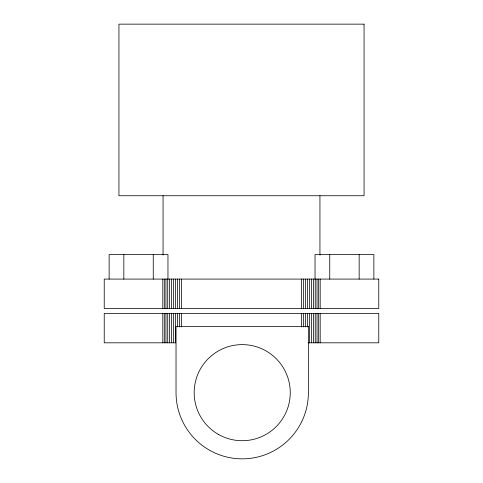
<?xml version="1.0" encoding="UTF-8"?>
<svg xmlns="http://www.w3.org/2000/svg" width="483" height="483" viewBox="0 0 483 483"><rect width="100%" height="100%" fill="white"/><g stroke="black" fill="none" stroke-linecap="round" stroke-linejoin="round"><path stroke-width="0.72" d="M175.8 342.815L104.231 342.815L104.231 313.401L378.769 313.401L378.769 342.815L308.106 342.815M373.866 279.083L373.866 254.571L315.037 254.571L315.037 279.083M359.159 254.571L359.159 279.083M329.744 254.571L329.744 279.083M320.187 279.083L320.187 308.498M320.187 313.401L320.187 342.815M319.939 195.736L319.939 255.054M318.671 279.083L318.671 308.498M318.671 313.401L318.671 342.815M317.023 279.083L317.023 308.498M317.023 313.401L317.023 342.815M315.254 279.083L315.254 308.498M315.254 313.401L315.254 342.815M313.389 279.083L313.389 308.498M313.389 313.401L313.389 342.815M311.45 279.083L311.45 308.498M311.45 313.401L311.45 342.815M309.452 279.083L309.452 308.498M309.452 313.401L309.452 342.815M307.43 279.083L307.43 308.498M307.43 313.401L307.43 326.973M305.395 279.083L305.395 308.498M305.395 313.401L305.395 326.973M303.378 279.083L303.378 308.498M303.378 313.401L303.378 326.973M301.537 279.083L301.537 308.498M301.537 313.401L301.537 326.973M181.469 279.083L181.469 308.498M181.469 313.401L181.469 326.973M179.507 279.083L179.507 308.498M179.507 313.401L179.507 326.973M177.502 279.083L177.502 308.498M177.502 313.401L177.502 326.973M175.48 279.083L175.48 308.498M175.48 313.401L175.48 342.815M173.469 279.083L173.469 308.498M173.469 313.401L173.469 342.815M171.489 279.083L171.489 308.498M171.489 313.401L171.489 342.815M169.563 279.083L169.563 308.498M169.563 313.401L169.563 342.815M167.963 279.083L167.963 254.571L109.134 254.571L109.134 279.083M167.71 279.083L167.71 308.498M167.71 313.401L167.71 342.815M165.953 279.083L165.953 308.498M165.953 313.401L165.953 342.815M164.317 279.083L164.317 308.498M164.317 313.401L164.317 342.815M163.061 195.736L163.061 255.054M162.813 279.083L162.813 308.498M162.813 313.401L162.813 342.815M153.256 254.571L153.256 279.083M123.841 254.571L123.841 279.083M364.061 24.15L118.939 24.15L118.939 195.736L364.061 195.736L364.061 24.15M378.769 279.083L104.231 279.083L104.231 308.498L378.769 308.498L378.769 279.083M308.402 326.484L176.029 326.484L176.029 392.667A66.183 66.183 0 0 0 242.212 458.85A66.183 66.183 0 0 0 308.402 392.667L308.402 326.484M218.189 434.271A48.046 48.046 0 0 0 290.259 392.667A48.046 48.046 0 0 0 218.189 351.056A48.046 48.046 0 0 0 218.189 434.271"/></g></svg>
